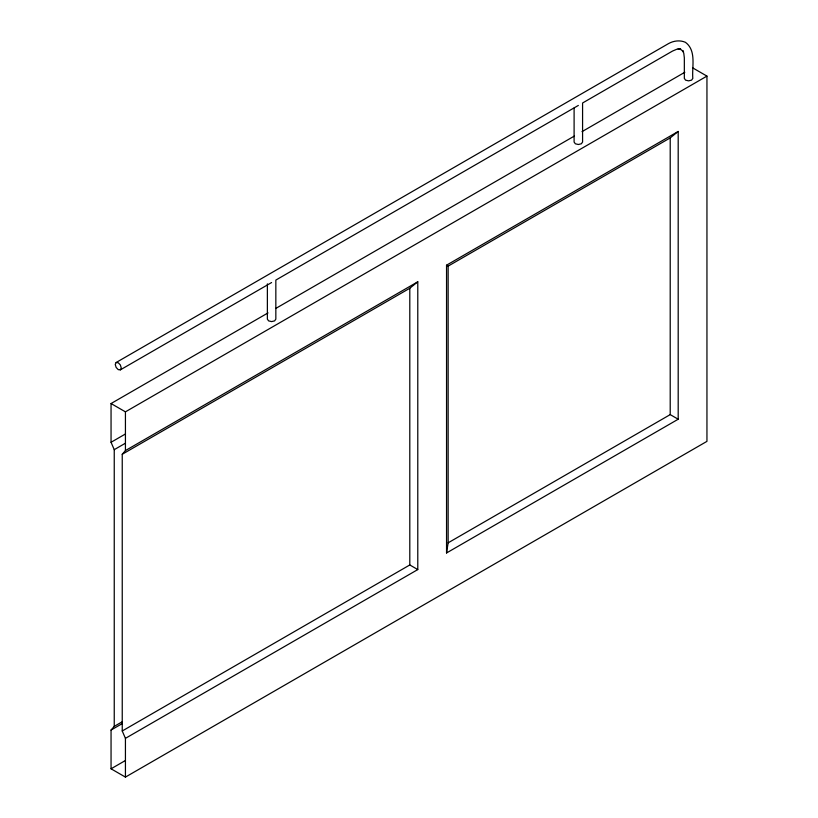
<?xml version="1.0" encoding="UTF-8"?>
<svg xmlns="http://www.w3.org/2000/svg" width="818" height="818" viewBox="0 0 818 818"><rect width="100%" height="100%" fill="white"/><g stroke="black" fill="none" stroke-linecap="round" stroke-linejoin="round"><path stroke-width="1.23" d="M446.546 552.968L448.141 542.825L448.141 266.116L446.546 265.185L678.194 131.453L678.194 419.225L446.546 552.968L446.546 265.185M682.59 50.624L683.776 53.252L684.339 57.822L684.339 78.416L685.576 80.144L688.572 80.859L691.568 80.144L692.815 78.416C691.803 66.698 696.67 50.655 685.443 42.321C680.034 39.918 673.715 40.716 668.623 43.538L116.125 362.517L115.246 364.46L116.125 367.405L118.242 369.644L120.358 369.859L271.607 282.537M120.358 369.859L121.238 367.916L120.358 364.961L118.242 362.732L116.125 362.517M125.43 738.357L122.24 730.985L122.24 454.276L125.43 450.585L417.783 281.791L417.783 569.573L125.43 738.357L125.43 777.1L111.054 768.797L111.054 730.055L114.244 726.374L121.994 721.895M122.24 454.276L409.798 288.253L417.783 281.791M448.141 266.116L670.208 137.905L678.194 131.453M578.346 105.44L275.84 280.083L275.84 319.143L274.603 320.881L271.607 321.597L268.611 320.881L267.374 319.143L267.374 283.866M114.244 726.374L114.244 449.665L111.054 442.282L111.054 403.54L268.038 312.905M275.778 308.437L574.277 136.105M582.017 131.637L684.83 72.27M111.054 403.54L125.43 411.843L706.946 76.105L706.946 441.362L125.43 777.1M111.054 442.282L125.399 434M114.244 449.665L125.307 443.274M111.054 730.055L122.087 723.695M122.24 730.985L409.798 564.962L417.783 569.573M448.141 542.825L670.208 414.614L678.194 419.225M111.054 768.797L125.42 760.505M692.57 67.802L706.946 76.105M682.652 50.481L683.551 51.933L681.179 49.724L678.081 48.773L680.637 48.855L676.823 49.233L672.58 51.033L582.58 102.996L582.58 142.056L581.342 143.784L578.346 144.5L575.351 143.784L574.103 142.056L574.103 108.037M670.208 137.905L670.208 414.614M409.798 288.253L409.798 564.962M125.43 411.843L125.43 450.585"/></g></svg>
